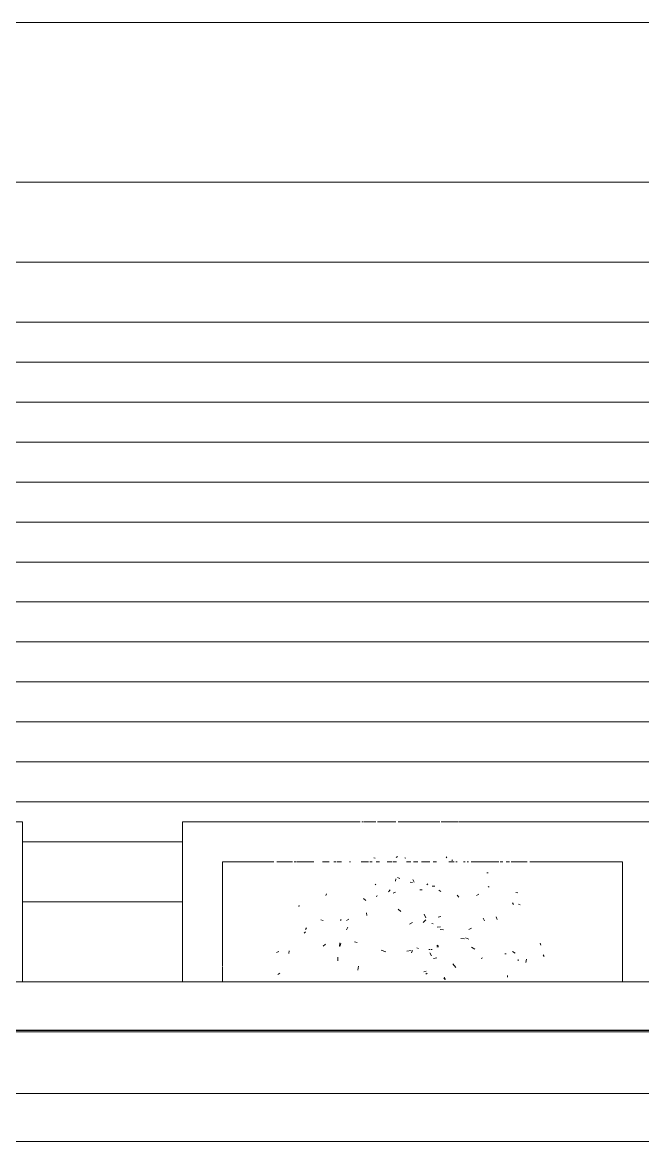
# Model space of a CAD drawing. Header units: millimetres. Extents: x -67152 to -48359, y -6192 to 21191.
# Drawn here: x -58516 to -58129, y 533 to 1233 of the extents above; entities that cross this region are included whole.
import ezdxf

# ---------------------------------------------------------------- set-up
doc = ezdxf.new("R2010")
doc.units = ezdxf.units.MM
for name, color, linetype, lineweight in [('G-IMPT', 8, 'Continuous', 9), ('I-FURN', 30, 'Continuous', 9), ('Q-SPCQ', 91, 'Continuous', 9)]:
    doc.layers.add(name, color=color, linetype=linetype, lineweight=lineweight)

# ---------------------------------------------------------------- blocks, each defined once
blk = doc.blocks.new('2017_EN_Awning_Llaza_Complet-PRO - Frontal-3576117-Nivel 1 Oficinas')
at = {"layer": 'Q-SPCQ'}
for p, q in [((2883.92, 95.02), (-2883.92, 95.02)), ((-2883.92, 94.88), (2883.92, 94.88)), ((2883.92, 94.04), (-2883.92, 94.04)), ((-2883.92, 55.37), (2883.92, 55.37))]:
    blk.add_line(p, q, dxfattribs=at)
blk = doc.blocks.new('LR2371_Conjunto_Estar_Externo_932 - RM - Arbusto 2_dwg-3557114-Nivel 1 Oficinas')
at = {"layer": 'G-IMPT'}
for p, q in [((-467.2, 180.9), (-466.3, 172.4)), ((-171.1, 191), (-164.4, 180)), ((-165.5, 190.8), (-163.1, 185.3)), ((-83, 161.8), (-77.5, 166.6)), ((620, 160.8), (630.6, 167.1)), ((-554.6, 109.8), (-557.4, 94.7)), ((-220.2, 133.5), (-205.3, 116.3)), ((-79, 151.8), (-67.7, 155.4)), ((245.4, 128.2), (247.6, 147.2)), ((-641.5, 81.2), (-637.3, 74.3)), ((-517.7, 102.5), (-518.6, 96.1)), ((-503.9, 65.2), (-491.3, 57.7)), ((-460.5, 68), (-455, 68.9)), ((-348.2, 88.3), (-340.8, 90.3)), ((-129.1, 88.3), (-112.7, 90.7)), ((-104.6, 77.7), (-96.1, 63.2)), ((-12.7, 52.9), (-8.4, 64.5)), ((-7.1, 53.2), (13.7, 56.3)), ((114.7, 59), (136.3, 51.3)), ((343.1, 85), (343, 101.7)), ((575.5, 55.2), (577.4, 66.5)), ((625.6, 58.1), (636.2, 62)), ((-626.4, 26.6), (-622.6, 17.8)), ((-311.2, 45.7), (-295, 36.9)), ((-138, 34.9), (-129.3, 35.9)), ((-138, 32.7), (-129.3, 27.7)), ((-107, 48.5), (-100.9, 48.5)), ((-96.2, 48.4), (-91.2, 48.4)), ((-41.7, 42.7), (-33.9, 40.6)), ((250.8, 14), (263.5, 11.6)), ((329.5, 18.9), (334, 33.1)), ((334.2, 15.7), (336, 31.8)), ((402.7, 22.2), (413.2, 31.5)), ((-295.3, -53.3), (-282, -47.3)), ((-282.1, -1.8), (-265.7, -7)), ((-262.3, -2.9), (-244.8, -4.3)), ((-161.4, -46), (-145.3, -46.8)), ((295.8, -58.3), (302.9, -46.4)), ((492.8, -55.1), (498.3, -47.7)), ((497.7, -37.1), (503.6, -30)), ((-416.9, -95.2), (-413.2, -108.4)), ((-356.7, -89.5), (-351.4, -102.1)), ((-146.8, -61.1), (-130.6, -58.6)), ((-112.5, -74.9), (-105.9, -75.9)), ((-76.7, -93.4), (-63.7, -81.8)), ((-76.5, -103.4), (-68.7, -120.4)), ((-13.5, -80.8), (1.3, -73.2)), ((291.6, -96.2), (302.4, -90.6)), ((327.2, -95.2), (331.1, -90.6)), ((413.4, -90.7), (424.3, -94)), ((-148.4, -110.3), (-136.1, -107.1)), ((41.8, -134.1), (56, -144.2)), ((205.8, -127.1), (204.2, -115.3)), ((525.1, -160.9), (533.1, -159)), ((-526.9, -166.3), (-518.9, -168.2)), ((-494.9, -167.6), (-491.6, -175.5)), ((-330.6, -216.3), (-318.4, -210.9)), ((-234.2, -201.8), (-226.3, -212.5)), ((155.9, -210.6), (158.7, -203.7)), ((209.2, -185.8), (221, -196.1)), ((398, -218.1), (401.6, -209.6)), ((-516, -223.7), (-507.3, -223.8)), ((-379.7, -249.5), (-374.8, -252.7)), ((-148.5, -228.9), (-138.9, -235)), ((-119.2, -255.2), (-107, -254.2)), ((-86, -265.9), (-81.9, -261.7)), ((-59.6, -237), (-48.2, -237.7)), ((68.3, -226.5), (78.7, -221.3)), ((93.3, -237.7), (101.6, -226.9)), ((162.7, -261.7), (164.6, -263.6)), ((-374.7, -318.4), (-367.6, -318.5)), ((-20.9, -273.8), (-14.2, -285.9)), ((-13.7, -271.7), (-2.7, -274.5)), ((47, -292.1), (58, -296.8)), ((65.8, -290.1), (68.4, -279.1)), ((-204.6, -377.2), (-200.4, -380.3)), ((-176.5, -390.4), (-173.5, -394.9)), ((18.7, -388.7), (24, -390.1)), ((58.4, -395.9), (64.4, -392.6)), ((165.5, -389.3), (170.8, -390.1))]:
    blk.add_line(p, q, dxfattribs=at)
blk = doc.blocks.new('LR2371_Conjunto_Estar_Externo_932 - LR2371_Conjunto_Estar_Externo_932-3557151-Nivel 1 Oficinas')
at = {"layer": 'I-FURN'}
for p, q in [((0, 100), (2700, 100)), ((2700, 0), (0, 0)), ((1425, -75), (1425, 0)), ((1675, 0), (1675, -9.13)), ((1700, -100), (1700, 0)), ((1800, 0), (1800, -100)), ((1675, -9.55), (1675, -75)), ((1700, -50), (1800, -50)), ((1482.91, -75), (1425, -75)), ((1494.57, -75), (1484.63, -75)), ((1497.83, -75), (1495.56, -75)), ((1501.51, -75), (1499.82, -75)), ((1519.69, -75), (1502.43, -75)), ((1522.14, -75), (1521.35, -75)), ((1524.34, -75), (1523.33, -75)), ((1529.29, -75), (1528.26, -75)), ((1533.55, -75), (1530.15, -75)), ((1543.45, -75), (1541.28, -75)), ((1550.64, -75), (1545.47, -75)), ((1555.55, -75), (1552.86, -75)), ((1559.98, -75), (1557.26, -75)), ((1568.5, -75), (1566.32, -75)), ((1572.13, -75), (1569.2, -75)), ((1578.92, -75), (1576.99, -75)), ((1582.93, -75), (1581.56, -75)), ((1588.33, -75), (1583.76, -75)), ((1595.66, -75), (1594.97, -75)), ((1603.47, -75), (1600.66, -75)), ((1605.52, -75), (1604.26, -75)), ((1612.43, -75), (1608.42, -75)), ((1628.59, -75), (1617.97, -75)), ((1630.16, -75), (1628.95, -75)), ((1641, -75), (1631.29, -75)), ((1675, -75), (1642.85, -75)), ((1800, -87.5), (1700, -87.5)), ((1400, -100), (1527.28, -100)), ((1527.68, -100), (1538.41, -100)), ((1539.2, -100), (1565.18, -100)), ((1566.61, -100), (1578.16, -100)), ((1579.14, -100), (1586.79, -100)), ((1587.32, -100), (1587.97, -100)), ((1588.99, -100), (1700, -100)), ((1800, -100), (1965.19, -100)), ((650, -112.5), (2050, -112.5)), ((2050, -137.5), (650, -137.5)), ((650, -162.5), (2050, -162.5)), ((2050, -187.5), (650, -187.5)), ((650, -212.5), (2050, -212.5)), ((2050, -237.5), (650, -237.5)), ((650, -262.5), (2050, -262.5)), ((2009, -287.5), (691, -287.5)), ((709.62, -312.5), (1990.38, -312.5)), ((1975.44, -337.5), (724.56, -337.5)), ((717.33, -362.5), (1982.67, -362.5)), ((2050, -387.5), (650, -387.5)), ((650, -412.5), (2050, -412.5)), ((2050, -450), (650, -450)), ((600, -500), (2100, -500)), ((600, -600), (2100, -600))]:
    blk.add_line(p, q, dxfattribs=at)
at = {"xscale": 0.1307992202729047, "yscale": 0.1307992202729047, "zscale": 0.1307992202729047}
blk.add_blockref('LR2371_Conjunto_Estar_Externo_932 - RM - Arbusto 2_dwg-3557114-Nivel 1 Oficinas', (1557.99, -26.44), dxfattribs=at)

msp = doc.modelspace()

# ---------------------------------------------------------------- block references
at = {"layer": 'I-FURN', "rotation": 180}
msp.add_blockref('LR2371_Conjunto_Estar_Externo_932 - LR2371_Conjunto_Estar_Externo_932-3557151-Nivel 1 Oficinas', (-56716.06, 633.03), dxfattribs=at)
at = {"layer": 'Q-SPCQ'}
msp.add_blockref('2017_EN_Awning_Llaza_Complet-PRO - Frontal-3576117-Nivel 1 Oficinas', (-59379.85, 507.7), dxfattribs=at)

doc.saveas('drawing.dxf')
